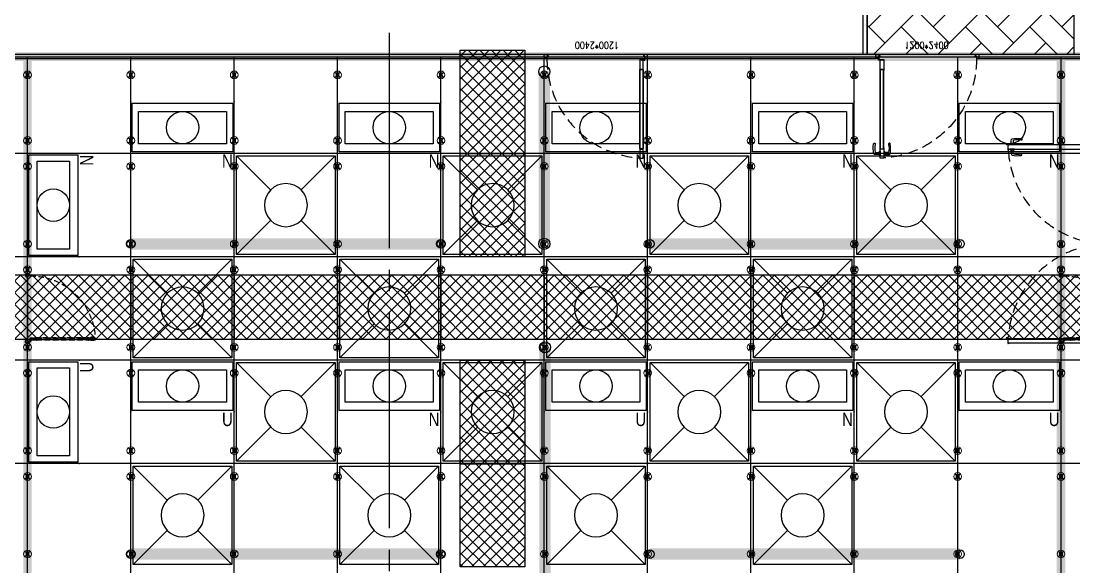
# Model space of a CAD drawing. Extents: x -17313 to 41501, y -1010 to 11880.
# Drawn here: x 6412 to 7635, y 8040 to 8674 of the extents above; entities that cross this region are included whole.
import ezdxf
from ezdxf.enums import TextEntityAlignment as Align

# ---------------------------------------------------------------- set-up
doc = ezdxf.new("R2010")
doc.units = 0
doc.header["$LTSCALE"] = 100
for name, pattern in [('188K-SM-03-F10-ARCH-PA-Y2257103$0$AP5A-SM-03-F20-ARCH-PA-Y2230801+Y2230803$0$ALL-PA-TXT-Y2221201$0$DASHED', [19.05, 12.7, -6.35]), ('188K-SM-03-F10-ARCH-PA-Y2257103$0$DASHED', [19.05, 12.7, -6.35]), ('188K-SM-07-F15-ARCH-CATW-Y2257103$0$DASHED', [19.05, 12.7, -6.35]), ('X-S-FAB-L10$0$COL-CEN-LIN', [3.25, 2.5, -0.25, 0.25, -0.25])]:
    doc.linetypes.add(name, pattern=pattern)
for name, color, linetype in [('0-xref', 8, 'Continuous'), ('188K-SM-03-F10-ARCH-CEIL-Y2257103$0$K-CEIL-4.2', 8, 'Continuous'), ('188K-SM-03-F10-ARCH-CEIL-Y2257103$0$K-CEIL-4.2-AREA', 8, 'Continuous'), ('188K-SM-03-F10-ARCH-CEIL-Y2257103$0$K-庫板天花-2.4', 8, 'Continuous'), ('188K-SM-03-F10-ARCH-PA-Y2257103$0$K-Door', 53, 'Continuous'), ('188K-SM-03-F10-ARCH-PA-Y2257103$0$K-P1S-2.5-單抗', 161, 'Continuous'), ('188K-SM-03-F10-ARCH-PA-Y2257103$0$K-P1S-4.2-單抗', 53, 'Continuous'), ('188K-SM-06-F10-ELEC-LIGHT-Y2257103$0$E-LIGHT(W)-N', 253, 'Continuous'), ('188K-SM-06-F10-ELEC-LIGHT-Y2257103$0$E-LIGHT(W)-U XLPE', 253, 'Continuous'), ('188K-SM-06-F10-HVAC-FFU-Y2257103$0$AC-FFU-ULPA', 254, 'Continuous'), ('188K-SM-07-F15-ARCH-CATW-Y2257103$0$K-Divider 上-2.7', 80, 'Continuous'), ('188K-SM-07-F15-ARCH-CATW-Y2257103$0$K-DOOR-天板上方', 150, '188K-SM-07-F15-ARCH-CATW-Y2257103$0$DASHED'), ('188K-SM-07-F15-ARCH-CATW-Y2257103$0$K-安全母索', 6, 'Continuous'), ('188K-SM-07-F15-ARCH-CATW-Y2257103$0$K-扶手', 160, 'Continuous'), ('188K-SM-07-F15-ARCH-CATW-Y2257103$0$K-貓道板-主走道', 171, 'Continuous'), ('X-S-FAB-L10$0$0-DIM-TXT', 8, 'Continuous'), ('X-S-FAB-L10$0$BLOCK', 8, 'Continuous'), ('X-S-FAB-L10$0$CCL', 8, 'X-S-FAB-L10$0$COL-CEN-LIN')]:
    doc.layers.add(name, color=color, linetype=linetype)
doc.layers.add('188K-SM-03-F10-ARCH-CEIL-Y2257103$0$K-吊點-標準', color=8, linetype='Continuous', lineweight=9)
doc.layers.add('188K-SM-06-F10-ELEC-LIGHT-Y2257103$0$Defpoints-CAS', color=253, linetype='Continuous', plot=False)
doc.styles.add('188K-SM-03-F10-ARCH-PA-Y2257103$0$14P7-XFDP10$0$AA-TXT', font='simplex.shx', dxfattribs={"width": 0.8, "bigfont": 'chineset.shx'})
doc.styles.add('188K-SM-03-F10-ARCH-PA-Y2257103$0$AP5A-SM-03-F20-ARCH-PA-Y2230801+Y2230803$0$ALL-PA-TXT-Y2221201$0$Standard', font='txt.shx', dxfattribs={"bigfont": 'chineset.shx'})
doc.styles.add('188K-SM-06-F10-ELEC-LIGHT-Y2257103$0$Standard', font='arial.ttf')
doc.styles.add('X-S-FAB-L10$0$CHINA', font='simplex.shx', dxfattribs={"width": 0.75, "bigfont": 'chineset.shx'})
doc.styles.add('X-S-FAB-L10$0$Standard', font='', dxfattribs={"width": 0.8})
doc.styles.add('X-S-FAB-L10$0$TG_NOTE_TEXT', font='simplex.shx', dxfattribs={"width": 0.75, "bigfont": 'chineset.shx'})
doc.styles.get('X-S-FAB-L10$0$Standard').set_extended_font_data('Microsoft JhengHei')
doc.linetypes.add('188K-SM-07-F15-ARCH-CATW-Y2257103$0$FENCELINE1', pattern='A,6.35,-2.54,[133,ltypeshp.shx,S=2.54,R=0,X=-2.54,Y=0],-2.54,25.4', length=36.83)

# ---------------------------------------------------------------- blocks, each defined once
blk = doc.blocks.new('X-S-FAB-L10$0$FAB2-L05')
at = {"layer": 'X-S-FAB-L10$0$CCL'}
blk.add_line((-19320, 11005), (-19320, 0), dxfattribs=at)
blk = doc.blocks.new('X-S-FAB-L10')
at = {"layer": 'X-S-FAB-L10$0$BLOCK'}
blk.add_blockref('X-S-FAB-L10$0$FAB2-L05', (26160, -720), dxfattribs=at)
at = {"style": 'X-S-FAB-L10$0$TG_NOTE_TEXT', "width": 0.5, "flags": 1}
for p in [(7463.3, 9020), (18268.3, 8649), (11197.8, 4800.2), (16485.8, 4800.2), (25420.3, 2635), (13360, 320, 0), (7463.3, -33.3)]:
    blk.add_attdef('WH', text='', height=20, dxfattribs=at).set_placement(p, align=Align.BOTTOM_LEFT)
at = {"width": 0.5}
for style, p in [('X-S-FAB-L10$0$TG_NOTE_TEXT', (7585, 9020)), ('X-S-FAB-L10$0$TG_NOTE_TEXT', (18390, 8649)), ('X-S-FAB-L10$0$TG_NOTE_TEXT', (11117.5, 4813.5)), ('X-S-FAB-L10$0$TG_NOTE_TEXT', (16607.5, 4813.5)), ('X-S-FAB-L10$0$TG_NOTE_TEXT', (25350, 2635)), ('X-S-FAB-L10$0$Standard', (13129.4, 325, 0)), ('X-S-FAB-L10$0$TG_NOTE_TEXT', (7585, -20))]:
    blk.add_attdef('DESC', text='', height=10, dxfattribs=dict(at, style=style)).set_placement(p, align=Align.BOTTOM_LEFT)
for tag, style, p in [('TYPE', 'X-S-FAB-L10$0$TG_NOTE_TEXT', (7619.3, 9020)), ('NO', 'X-S-FAB-L10$0$TG_NOTE_TEXT', (7650.1, 9020)), ('TYPE', 'X-S-FAB-L10$0$TG_NOTE_TEXT', (18424.2, 8649)), ('NO', 'X-S-FAB-L10$0$TG_NOTE_TEXT', (18455, 8649)), ('NO', 'X-S-FAB-L10$0$TG_NOTE_TEXT', (11088.6, 4813.5)), ('TYPE', 'X-S-FAB-L10$0$TG_NOTE_TEXT', (11151.8, 4813.5)), ('TYPE', 'X-S-FAB-L10$0$TG_NOTE_TEXT', (16641.8, 4813.5)), ('NO', 'X-S-FAB-L10$0$TG_NOTE_TEXT', (16672.6, 4813.5)), ('NO', 'X-S-FAB-L10$0$TG_NOTE_TEXT', (25313, 2635)), ('TYPE', 'X-S-FAB-L10$0$TG_NOTE_TEXT', (25350, 2635)), ('NO', 'X-S-FAB-L10$0$Standard', (13100, 320, 0)), ('TYPE', 'X-S-FAB-L10$0$Standard', (13129.4, 320, 0)), ('TYPE', 'X-S-FAB-L10$0$TG_NOTE_TEXT', (7619.3, -20)), ('NO', 'X-S-FAB-L10$0$TG_NOTE_TEXT', (7650.1, -20))]:
    blk.add_attdef(tag, text='', height=10, dxfattribs=dict(at, style=style)).set_placement(p, align=Align.BOTTOM_RIGHT)
at = {"style": 'X-S-FAB-L10$0$TG_NOTE_TEXT', "width": 0.5, "flags": 1}
for rotation, p in [(180, (43, 7480)), (180, (943, 7480)), (90, (24310, 3717.8)), (270, (17080, 1711.7))]:
    blk.add_attdef('WH', text='', height=20, rotation=rotation, dxfattribs=at).set_placement(p, align=Align.BOTTOM_LEFT)
at = {"width": 0.5}
for rotation, style, p in [(180, 'X-S-FAB-L10$0$Standard', (317.6, 7480)), (180, 'X-S-FAB-L10$0$Standard', (1217.6, 7480)), (90, 'X-S-FAB-L10$0$TG_NOTE_TEXT', (24310, 3647.5)), (270, 'X-S-FAB-L10$0$TG_NOTE_TEXT', (17080, 1605))]:
    blk.add_attdef('DESC', text='', height=10, rotation=rotation, dxfattribs=dict(at, style=style)).set_placement(p, align=Align.BOTTOM_LEFT)
for tag, rotation, style, p in [('TYPE', 180, 'X-S-FAB-L10$0$Standard', (317.6, 7480)), ('NO', 180, 'X-S-FAB-L10$0$Standard', (347, 7480)), ('TYPE', 180, 'X-S-FAB-L10$0$Standard', (1217.6, 7480)), ('NO', 180, 'X-S-FAB-L10$0$Standard', (1247, 7480)), ('TYPE', 90, 'X-S-FAB-L10$0$TG_NOTE_TEXT', (24310, 3647.5)), ('NO', 90, 'X-S-FAB-L10$0$TG_NOTE_TEXT', (24310, 3610.5)), ('TYPE', 270, 'X-S-FAB-L10$0$TG_NOTE_TEXT', (17080, 1605)), ('NO', 270, 'X-S-FAB-L10$0$TG_NOTE_TEXT', (17080, 1573))]:
    blk.add_attdef(tag, text='', height=10, rotation=rotation, dxfattribs=dict(at, style=style)).set_placement(p, align=Align.BOTTOM_RIGHT)
at = {"layer": 'X-S-FAB-L10$0$0-DIM-TXT', "style": 'X-S-FAB-L10$0$CHINA', "width": 0.75}
for p in [(667.4, 7855.1, -2689.4), (22627.4, 6728.8), (25644.7, 6728.8), (24778.8, 5569.1), (1118.3, 4980), (417.8, 4594.6), (23874.8, 4355), (22927.4, 4330.1), (23749.9, 3901.4), (417.8, 3765.2), (1118.3, 3730), (417.8, 3115.8), (536.9, 2227.8), (16909, 1782.7), (888.4, 880.5), (16977.4, 750), (18878.8, 750), (25641.2, 553.2), (21364, 526.9)]:
    blk.add_attdef('HIG', text='', height=80, dxfattribs=at).set_placement(p, align=Align.MIDDLE_LEFT)
blk = doc.blocks.new('188K-SM-03-F10-ARCH-CEIL-Y2257103$0$A$C2CA95053')
h = blk.add_hatch(color=256)
edge = h.paths.add_edge_path()
edge.add_arc((0, 0), 0.5, 0, 360)
for p, q in [((3.2, 3.2), (-3.2, -3.2)), ((3.2, -3.2), (-3.2, 3.2))]:
    blk.add_line(p, q)
blk.add_lwpolyline([(-1.6, 2.5), (-1.6, -2.5), (1.6, -2.5), (1.6, 2.5)], close=True)
for radius in [4.5, 0.5]:
    blk.add_circle((0, 0), radius)
blk = doc.blocks.new('188K-SM-03-F10-ARCH-CEIL-Y2257103$0$天花板吊點-附調整片 - 3_8_螺桿吊架 100 mm 高調整片-V1-1FL')
blk.add_blockref('188K-SM-03-F10-ARCH-CEIL-Y2257103$0$A$C2CA95053', (0, 0))
blk = doc.blocks.new('188K-SM-03-F10-ARCH-CEIL-Y2257103')
at = {"layer": '188K-SM-03-F10-ARCH-CEIL-Y2257103$0$K-庫板天花-2.4'}
h = blk.add_hatch(dxfattribs=at)
h.set_pattern_fill('AR-HBONE', color=256, scale=0.26)
h.paths.add_polyline_path([(7395, 9025), (7635, 9025), (7635, 8635), (7395, 8635)])
at = {"layer": '188K-SM-03-F10-ARCH-CEIL-Y2257103$0$K-CEIL-4.2'}
for p, q in [((6420, 312.7), (6420, 8632.2)), ((6540, 312.7), (6540, 8632.2)), ((6660, 312.7), (6660, 8632.2)), ((6780, 312.7), (6780, 8632.2)), ((6900, 312.7), (6900, 8632.2)), ((7020, 312.7), (7020, 8632.2)), ((7140, 312.7), (7140, 8632.2)), ((7260, 312.7), (7260, 8632.2)), ((7380, 312.7), (7380, 8632.2)), ((7500, 312.7), (7500, 8632.2)), ((7620, 312.7), (7620, 8632.2)), ((19317.2, 8520), (1767.7, 8520)), ((19317.2, 8400), (1767.7, 8400)), ((19317.2, 8280), (1847.7, 8280)), ((19314.7, 8160), (1847.7, 8160))]:
    blk.add_line(p, q, dxfattribs=at)
at = {"layer": '188K-SM-03-F10-ARCH-CEIL-Y2257103$0$K-CEIL-4.2-AREA', "elevation": 0}
blk.add_lwpolyline([(24297.2, 2067.7), (16747.2, 2067.7), (16747.2, 312.7), (14882.2, 312.7), (14882.2, 42.7), (14157.7, 42.7), (14157.7, 312.7), (1847.7, 312.7), (1847.7, 8305.8), (1767.7, 8305.8), (1767.7, 8632.2), (17592.2, 8632.2), (17592.2, 8626.2), (18934.7, 8626.2), (18934.7, 8592.2), (19317.2, 8592.2), (19317.2, 7537.7), (19282.2, 7537.7), (19282.2, 7462.2), (19317.2, 7462.2), (19317.2, 7317.2), (21180, 7317.2)], dxfattribs=at)
at = {"layer": '188K-SM-03-F10-ARCH-CEIL-Y2257103$0$K-庫板天花-2.4', "elevation": 0}
blk.add_lwpolyline([(7395, 9025), (7635, 9025), (7635, 8635), (7395, 8635), (7395, 9025)], dxfattribs=at)
at = {"layer": '188K-SM-03-F10-ARCH-CEIL-Y2257103$0$K-吊點-標準', "color": 170, "lineweight": 18, "rotation": 179.9999999999997}
for p in [(6420, 8611.2), (6540, 8611.2), (6660, 8611.2), (6780, 8611.2), (6900, 8611.2), (7020, 8611.2), (7140, 8611.2), (7260, 8611.2), (7380, 8611.2), (7500, 8611.2), (7620, 8611.2), (6420, 8535), (6540, 8535), (6660, 8535), (6780, 8535), (6900, 8535), (7020, 8535), (7140, 8535), (7260, 8535), (7380, 8535), (7500, 8535), (7620, 8535), (6420, 8505), (6540, 8505), (6660, 8505), (6780, 8505), (6900, 8505), (7020, 8505), (7140, 8505), (7260, 8505), (7380, 8505), (7500, 8505), (7620, 8505), (6420, 8415), (6540, 8415), (6660, 8415), (6780, 8415), (6900, 8415), (7020, 8415), (7140, 8415), (7260, 8415), (7380, 8415), (7500, 8415), (7620, 8415), (6420, 8385), (6540, 8385), (6660, 8385), (6780, 8385), (6900, 8385), (7020, 8385), (7140, 8385), (7260, 8385), (7380, 8385), (7500, 8385), (7620, 8385), (6420, 8295), (6540, 8295), (6660, 8295), (6780, 8295), (6900, 8295), (7020, 8295), (7140, 8295), (7260, 8295), (7380, 8295), (7500, 8295), (7620, 8295), (6420, 8265), (6540, 8265), (6660, 8265), (6780, 8265), (6900, 8265), (7020, 8265), (7140, 8265), (7260, 8265), (7380, 8265), (7500, 8265), (7620, 8265), (6420, 8175), (6540, 8175), (6660, 8175), (6780, 8175), (6900, 8175), (7020, 8175), (7140, 8175), (7260, 8175), (7380, 8175), (7500, 8175), (7620, 8175), (6420, 8145), (6540, 8145), (6660, 8145), (6780, 8145), (6900, 8145), (7020, 8145), (7140, 8145), (7260, 8145), (7380, 8145), (7500, 8145), (7620, 8145), (6420, 8055), (6540, 8055), (6660, 8055), (6780, 8055), (6900, 8055), (7020, 8055), (7140, 8055), (7260, 8055), (7380, 8055), (7500, 8055), (7620, 8055)]:
    blk.add_blockref('188K-SM-03-F10-ARCH-CEIL-Y2257103$0$天花板吊點-附調整片 - 3_8_螺桿吊架 100 mm 高調整片-V1-1FL', p, dxfattribs=at)
blk = doc.blocks.new('188K-SM-06-F10-HVAC-FFU-Y2257103$0$H-FU-U-12x12')
for p, q in [((423, 777), (28, 1172)), ((777, 777), (1172, 1172)), ((28, 28), (423, 423)), ((1172, 28), (777, 423))]:
    blk.add_line(p, q)
blk.add_lwpolyline([(1172, 28), (1172, 1172), (28, 1172), (28, 28)], close=True)
blk.add_circle((600, 600), 250)
blk = doc.blocks.new('188K-SM-06-F10-HVAC-FFU-Y2257103')
at = {"layer": '188K-SM-06-F10-HVAC-FFU-Y2257103$0$AC-FFU-ULPA', "xscale": -0.09999999999999432, "yscale": 0.09999999999999432, "zscale": 0.09999999999999432}
for p in [(6780, 8400), (7020, 8400), (7260, 8400), (7500, 8400), (6660, 8280), (6900, 8280), (7140, 8280), (7380, 8280), (6780, 8160), (7020, 8160), (7260, 8160), (7500, 8160), (6660, 8040), (6900, 8040), (7140, 8040), (7380, 8040)]:
    blk.add_blockref('188K-SM-06-F10-HVAC-FFU-Y2257103$0$H-FU-U-12x12', p, dxfattribs=at)
blk = doc.blocks.new('*U277')
for points in [[(-58.3, -28.3), (-58.3, 28.3), (58.3, 28.3), (58.3, -28.3)], [(-51, -18.8), (-51, 18.8), (51, 18.8), (51, -18.8)]]:
    blk.add_lwpolyline(points, close=True)
blk.add_circle((0, 0), 18.8)
at = {"layer": '188K-SM-06-F10-ELEC-LIGHT-Y2257103$0$Defpoints-CAS'}
for p in [(-60, 30), (60, 30), (-60, -30), (60, -30)]:
    blk.add_point(p, dxfattribs=at)
at = {"style": '188K-SM-06-F10-ELEC-LIGHT-Y2257103$0$Standard', "width": 0.8}
blk.add_text('N', height=15.5, dxfattribs=at).set_placement((58.3, -38.7), align=Align.MIDDLE_RIGHT)
blk = doc.blocks.new('*U278')
for points in [[(-58.3, -28.3), (-58.3, 28.3), (58.3, 28.3), (58.3, -28.3)], [(-51, -18.8), (-51, 18.8), (51, 18.8), (51, -18.8)]]:
    blk.add_lwpolyline(points, close=True)
blk.add_circle((0, 0), 18.8)
at = {"layer": '188K-SM-06-F10-ELEC-LIGHT-Y2257103$0$Defpoints-CAS'}
for p in [(-60, 30), (60, 30), (-60, -30), (60, -30)]:
    blk.add_point(p, dxfattribs=at)
at = {"style": '188K-SM-06-F10-ELEC-LIGHT-Y2257103$0$Standard', "width": 0.8}
blk.add_text('U', height=15.5, dxfattribs=at).set_placement((58.3, -38.7), align=Align.MIDDLE_RIGHT)
blk = doc.blocks.new('*U267')
for points in [[(-58.3, -28.3), (-58.3, 28.3), (58.3, 28.3), (58.3, -28.3)], [(-51, -18.8), (-51, 18.8), (51, 18.8), (51, -18.8)]]:
    blk.add_lwpolyline(points, close=True)
blk.add_circle((0, 0), 18.8)
at = {"layer": '188K-SM-06-F10-ELEC-LIGHT-Y2257103$0$Defpoints-CAS'}
for p in [(-60, 30), (60, 30), (-60, -30), (60, -30)]:
    blk.add_point(p, dxfattribs=at)
at = {"style": '188K-SM-06-F10-ELEC-LIGHT-Y2257103$0$Standard', "width": 0.8}
blk.add_text('N', height=15.5, dxfattribs=at).set_placement((58.3, -38.7), align=Align.MIDDLE_RIGHT)
blk = doc.blocks.new('*U266')
for points in [[(-58.3, -28.3), (-58.3, 28.3), (58.3, 28.3), (58.3, -28.3)], [(-51, -18.8), (-51, 18.8), (51, 18.8), (51, -18.8)]]:
    blk.add_lwpolyline(points, close=True)
blk.add_circle((0, 0), 18.8)
at = {"layer": '188K-SM-06-F10-ELEC-LIGHT-Y2257103$0$Defpoints-CAS'}
for p in [(-60, 30), (60, 30), (-60, -30), (60, -30)]:
    blk.add_point(p, dxfattribs=at)
at = {"style": '188K-SM-06-F10-ELEC-LIGHT-Y2257103$0$Standard', "width": 0.8}
blk.add_text('U', height=15.5, dxfattribs=at).set_placement((58.3, -38.7), align=Align.MIDDLE_RIGHT)
blk = doc.blocks.new('188K-SM-06-F10-ELEC-LIGHT-Y2257103')
at = {"layer": '188K-SM-06-F10-ELEC-LIGHT-Y2257103$0$E-LIGHT(W)-N'}
for p in [(6600, 8550), (6840, 8550), (7080, 8550), (7320, 8550), (7560, 8550), (6840, 8250), (7320, 8250)]:
    blk.add_blockref('*U267', p, dxfattribs=at)
at = {"layer": '188K-SM-06-F10-ELEC-LIGHT-Y2257103$0$E-LIGHT(W)-N', "rotation": 90}
blk.add_blockref('*U277', (6450, 8460), dxfattribs=at)
at = {"layer": '188K-SM-06-F10-ELEC-LIGHT-Y2257103$0$E-LIGHT(W)-U XLPE', "rotation": 90}
blk.add_blockref('*U278', (6450, 8220), dxfattribs=at)
at = {"layer": '188K-SM-06-F10-ELEC-LIGHT-Y2257103$0$E-LIGHT(W)-U XLPE'}
for p in [(6600, 8250), (7080, 8250), (7560, 8250)]:
    blk.add_blockref('*U266', p, dxfattribs=at)
blk = doc.blocks.new('188K-SM-03-F10-ARCH-PA-Y2257103$0$單開庫板門-1200x2400)圓型拉環鎖+輔助鎖)')
at = {"ltscale": 0.1}
for p, q in [((26008.6, -11403.6), (26004.5, -11403.6)), ((26004.5, -11403.6), (26004.5, -11414.1)), ((26008.6, -11414.1), (26008.6, -11403.6)), ((26004.5, -11414.1), (26004.5, -11415.3)), ((26004.5, -11414.1), (26008.6, -11414.1)), ((26004.5, -11415.4), (26004.6, -11415.5)), ((26008.6, -11414), (26004.6, -11414)), ((26004.6, -11414.3), (26004.6, -11414.2)), ((26004.6, -11415.3), (26004.6, -11414.5)), ((26004.7, -11414.1), (26006.5, -11414.1)), ((26005.1, -11414.4), (26004.7, -11414.4)), ((26004.7, -11414.5), (26005.1, -11414.5)), ((26004.7, -11414.5), (26004.7, -11506)), ((26004.7, -11506), (26004.7, -11414.5)), ((26004.7, -11414.5), (26004.7, -11414.5)), ((26004.7, -11415.4), (26004.7, -11415.3)), ((26005.2, -11414.4), (26005.2, -11414.4)), ((26006.5, -11414.1), (26006.6, -11414.1)), ((26006.6, -11414.1), (26006.6, -11414.1)), ((26006.6, -11414.1), (26008.4, -11414.1)), ((26008.4, -11414.4), (26008, -11414.4)), ((26008, -11414.4), (26008, -11414.4)), ((26008, -11414.5), (26008.4, -11414.5)), ((26008.4, -11506), (26008.4, -11414.5)), ((26008.4, -11414.5), (26008.4, -11414.5)), ((26008.4, -11414.5), (26008.4, -11506)), ((26008.4, -11415.3), (26008.4, -11415.4)), ((26008.5, -11414.2), (26008.5, -11414.3)), ((26008.5, -11414.5), (26008.5, -11415.3)), ((26008.5, -11415.5), (26008.6, -11415.4)), ((26008.6, -11415.3), (26008.6, -11414.1)), ((26008.6, -11506.4), (26004.5, -11506.4)), ((26004.5, -11506.4), (26004.5, -11518)), ((26004.7, -11506), (26004.7, -11506)), ((26008.4, -11506), (26008.4, -11506)), ((26008.6, -11518), (26008.6, -11506.4)), ((25999.5, -11519.7), (25999.5, -11523.2)), ((26002.5, -11519.1), (26000, -11519.1)), ((26000, -11523.7), (26002.4, -11523.7)), ((26002.4, -11523.7), (26004.1, -11522.6)), ((26002.9, -11518.5), (26002.6, -11518.5)), ((26002.6, -11518.5), (26002.6, -11521)), ((26002.6, -11521.9), (26002.6, -11519.3)), ((26002.6, -11521), (26002.9, -11521)), ((26003.4, -11521.9), (26002.6, -11521.9)), ((26002.9, -11521), (26002.9, -11518.5)), ((26003.3, -11522.2), (26003.3, -11522)), ((26003.3, -11522), (26003.4, -11522)), ((26004, -11522.2), (26003.3, -11522.2)), ((26008.3, -11517.5), (26003.6, -11517.5)), ((26003.6, -11517.5), (26003.6, -11517.7)), ((26003.6, -11517.7), (26008.3, -11517.7)), ((26004.1, -11521.9), (26003.9, -11521.9)), ((26003.9, -11522), (26004, -11522)), ((26004, -11522), (26004, -11522.2)), ((26004.2, -11522.4), (26004.2, -11521.9)), ((26004.5, -11518), (26008.6, -11518)), ((26008.3, -11517.7), (26008.3, -11517.5)), ((26114.8, -11521.9), (26115.1, -11521.9)), ((26114.8, -11522.4), (26114.8, -11521.9)), ((26114.9, -11522), (26114.9, -11522.2)), ((26115.1, -11522), (26114.9, -11522)), ((26114.9, -11522.2), (26115.7, -11522.2)), ((26116.6, -11523.7), (26114.9, -11522.6)), ((26115.5, -11521.9), (26116.3, -11521.9)), ((26115.7, -11522), (26115.5, -11522)), ((26115.7, -11522.2), (26115.7, -11522)), ((26116.3, -11521.9), (26116.3, -11519.3)), ((26116.5, -11519.1), (26119, -11519.1)), ((26119, -11523.7), (26116.6, -11523.7)), ((26119.5, -11519.7), (26119.5, -11523.2))]:
    blk.add_line(p, q, dxfattribs=at)
blk.add_lwpolyline([(26006.6, -11506.4), (26006.5, -11506.3), (26004.7, -11506.3, -0.414214), (26004.6, -11506.3), (26004.6, -11506.1, -0.414214), (26004.7, -11506.1), (26005.1, -11506.1, 0.414214), (26005.2, -11506.1), (26005.2, -11506, 0.414214), (26005.1, -11506), (26004.7, -11506, -0.414214), (26004.6, -11506), (26004.6, -11505.2, -0.414214), (26004.7, -11505.2), (26004.7, -11505.2, 0.414214), (26004.7, -11505.2), (26004.7, -11505, 0.72636), (26004.6, -11505), (26004.5, -11505.1, 0.158507), (26004.5, -11505.2), (26004.5, -11506.4, 0.414214), (26004.6, -11506.5), (26008.6, -11506.5, 0.414214), (26008.6, -11506.4), (26008.6, -11505.2, 0.158507), (26008.6, -11505.1), (26008.5, -11505, 0.72636), (26008.4, -11505), (26008.4, -11505.2, 0.414214), (26008.5, -11505.2, -0.414214), (26008.5, -11505.2), (26008.5, -11506, -0.414214), (26008.4, -11506), (26008, -11506, 0.414214), (26008, -11506), (26008, -11506.1, 0.414214), (26008, -11506.1), (26008.4, -11506.1, -0.414214), (26008.5, -11506.1), (26008.5, -11506.3, -0.414214), (26008.4, -11506.3), (26006.6, -11506.3)], format="xyb", close=True, dxfattribs=at)
for points in [[(25999.5, -11518.9), (25999.5, -11523.9)], [(26119.5, -11518.9), (26119.5, -11523.9)]]:
    blk.add_lwpolyline(points)
at = {"linetype": '188K-SM-03-F10-ARCH-PA-Y2257103$0$AP5A-SM-03-F20-ARCH-PA-Y2230801+Y2230803$0$ALL-PA-TXT-Y2221201$0$DASHED', "ltscale": 0.01}
blk.add_arc((26001.1, -11518.7), 115.3, 359.8531, 85.8135, dxfattribs=at)
at = {"ltscale": 0.1}
for centre, radius, start, end in [((26004.6, -11414.1), 0.0313, 90, 180), ((26004.6, -11415.3), 0.0313, 180, 216.0274), ((26004.7, -11414.2), 0.0313, 90, 180), ((26004.7, -11414.3), 0.0313, 180, 270), ((26004.7, -11414.5), 0.0313, 90, 180), ((26004.7, -11415.3), 0.0209, 180, 270), ((26004.7, -11415.4), 0.0313, 216.0274, 360), ((26004.7, -11415.3), 0.0209, 360, 90), ((26005.1, -11414.4), 0.0313, 270, 0), ((26005.1, -11414.4), 0.0313, 0, 90), ((26008, -11414.4), 0.0313, 90, 180), ((26008, -11414.4), 0.0313, 180, 270), ((26008.4, -11414.2), 0.0313, 360, 90), ((26008.4, -11414.3), 0.0313, 270, 0), ((26008.4, -11414.5), 0.0313, 0, 90), ((26008.5, -11415.3), 0.0209, 90, 180), ((26008.5, -11415.4), 0.0313, 180, 323.9726), ((26008.5, -11415.3), 0.0209, 270, 360), ((26008.6, -11414.1), 0.0313, 360, 90), ((26008.6, -11415.3), 0.0313, 323.9726, 360)]:
    blk.add_arc(centre, radius, start, end, dxfattribs=at)
for centre, major_axis, start_param, end_param in [((26000, -11519.7), (0.369, -0.369), 2.356194, 3.926991), ((26000, -11523.2), (-0.369, -0.369), 5.497787, 7.068583), ((26002.5, -11519.3), (0.111, -0.111), 7.068583, 8.63938), ((26003.4, -11521.9), (-0.0369, -0.0369), 0.785398, 3.926991), ((26003.9, -11521.9), (-0.0369, -0.0369), 3.926991, 7.068583), ((26004.1, -11521.9), (0.0369, -0.0369), 7.068583, 8.63938), ((26003.9, -11522.4), (0.221, -0.221), 6.162283, 7.068583), ((26114.8, -11521.9), (-0.0369, -0.0369), -2.356194, -0.785398), ((26115.1, -11522.4), (-0.221, -0.221), -0.785398, 0.120903), ((26115.1, -11521.9), (0.0369, -0.0369), -0.785398, 2.356194), ((26115.5, -11521.9), (0.0369, -0.0369), 2.356194, 5.497787), ((26116.5, -11519.3), (-0.111, -0.111), -2.356194, -0.785398), ((26119, -11519.7), (-0.369, -0.369), 2.356194, 3.926991), ((26119, -11523.2), (0.369, -0.369), -0.785398, 0.785398)]:
    blk.add_ellipse(centre, major_axis=major_axis, ratio=1, start_param=start_param, end_param=end_param, dxfattribs=at)
at = {"ltscale": 0.1, "extrusion": (0, 0, -1)}
blk.add_ellipse((26003.1, -11517.9), major_axis=(-0.516, 0.516), ratio=1, start_param=5.497787, end_param=11.780972, dxfattribs=at)
at = {"color": 8, "ltscale": 0.1, "style": '188K-SM-03-F10-ARCH-PA-Y2257103$0$AP5A-SM-03-F20-ARCH-PA-Y2230801+Y2230803$0$ALL-PA-TXT-Y2221201$0$Standard', "width": 0.85}
blk.add_text('1200*2400', height=8, dxfattribs=at).set_placement((26058.4, -11534.4), align=Align.MIDDLE_CENTER)
blk = doc.blocks.new('188K-SM-03-F10-ARCH-PA-Y2257103$0$雙開門-2400×2400')
for p, q in [((225.2, 117.7), (223.8, 117.6)), ((229.2, 117.7), (225.2, 117.7)), ((225.2, 115.5), (229.2, 115.5)), ((229.2, 119), (229.2, 114.1)), ((230, 119), (229.2, 119)), ((229.2, 114.1), (230, 114.1)), ((230, 114.1), (230, 119)), ((0, 2.5), (0, -2.5)), ((0, -1.9), (0, 1.9)), ((0.6, 2.5), (3, 2.5)), ((3, 2.5), (3, 0.2)), ((3, 0.2), (3, 0.2)), ((239.4, 2.5), (237, 2.5)), ((237, 2.5), (237, -0.2)), ((237, -0.2), (237, 0)), ((240, 2.5), (240, -2.5)), ((240, -1.9), (240, 1.9)), ((3, -2.5), (0.6, -2.5)), ((4.7, -1.9), (3, -2.5)), ((3.7, -0.6), (3.9, -0.6)), ((3.9, -0.6), (4, -0.6)), ((4.1, -0.7), (4, -0.7)), ((4, -0.7), (4, -1.5)), ((4, -1.5), (4.6, -1.5)), ((4.5, -0.2), (4.1, -0.2)), ((4.1, -0.7), (4.1, -0.7)), ((4.6, -0.7), (4.5, -0.7)), ((4.5, -0.7), (4.5, -0.7)), ((4.6, -0.6), (4.7, -0.6)), ((4.6, -1.5), (4.6, -0.7)), ((4.7, -0.6), (4.8, -0.6)), ((5, -0.8), (5, -1.5)), ((235, -0.8), (235, -1.5)), ((235.3, -0.6), (235.2, -0.6)), ((235.4, -0.6), (235.3, -0.6)), ((235.3, -1.9), (237, -2.5)), ((235.4, -1.5), (235.4, -0.7)), ((235.4, -0.7), (235.5, -0.7)), ((236, -1.5), (235.4, -1.5)), ((235.5, -0.2), (235.9, -0.2)), ((235.5, -0.7), (235.5, -0.7)), ((235.9, -0.7), (235.9, -0.7)), ((235.9, -0.7), (236, -0.7)), ((236.1, -0.6), (236, -0.6)), ((236, -0.7), (236, -1.5)), ((236.3, -0.6), (236.1, -0.6)), ((237, -2.5), (239.4, -2.5))]:
    blk.add_line(p, q)
for points in [[(10.9, 121.6), (10.9, 123.4), (10.9, 121.6), (4.3, 121.6), (4.3, 121.5), (4.7, 121.5), (4.7, 120.4, 0.414214), (4.8, 120.3), (5, 120.3), (5, 120.4), (4.9, 120.4), (4.9, 121.4), (5, 121.4), (5, 4.1), (4.9, 4.1), (4.9, 5.1), (5, 5.1), (5, 5.2), (4.8, 5.2, 0.414214), (4.7, 5.1), (4.7, 4, 0.414214), (4.8, 3.8), (10.2, 3.8, 0.414214), (10.3, 4), (10.3, 5.1, 0.414214), (10.2, 5.2), (10, 5.2), (10, 5.1), (10.1, 5.1), (10.1, 4.1), (10, 4.1), (10, 121.4), (10.1, 121.4), (10.1, 120.4), (10, 120.4), (10, 120.3), (10.2, 120.3, 0.414214), (10.3, 120.4), (10.3, 121.4), (11.1, 121.4, 0.414214), (11.1, 121.4), (11.1, 123.6, 0.414214), (11.1, 123.7), (10.3, 123.7), (10.3, 123.4), (10.9, 123.4)], [(235.9, 121.6), (235.9, 123.4), (235.9, 121.6), (229.3, 121.6), (229.3, 121.5), (229.7, 121.5), (229.7, 120.4, 0.414214), (229.8, 120.3), (230, 120.3), (230, 120.4), (229.9, 120.4), (229.9, 121.4), (230, 121.4), (230, 4.1), (229.9, 4.1), (229.9, 5.1), (230, 5.1), (230, 5.2), (229.8, 5.2, 0.414214), (229.7, 5.1), (229.7, 4, 0.414214), (229.8, 3.8), (235.2, 3.8, 0.414214), (235.3, 4), (235.3, 5.1, 0.414214), (235.2, 5.2), (235, 5.2), (235, 5.1), (235.1, 5.1), (235.1, 4.1), (235, 4.1), (235, 121.4), (235.1, 121.4), (235.1, 120.4), (235, 120.4), (235, 120.3), (235.2, 120.3, 0.414214), (235.3, 120.4), (235.3, 121.4), (236.1, 121.4, 0.414214), (236.1, 121.4), (236.1, 123.6, 0.414214), (236.1, 123.7), (235.3, 123.7), (235.3, 123.4), (235.9, 123.4)], [(235.8, 117.7), (239.8, 117.7), (241.2, 117.6, -0.327495), (242, 116.9, -0.089847), (242.2, 106.2, -1.144881), (240.3, 106.6, 0.137079), (240.3, 114.9, 0.349357), (239.8, 115.5), (235.8, 115.5)]]:
    blk.add_lwpolyline(points, format="xyb")
blk.add_lwpolyline([(235, 114.1), (235, 119), (235.8, 119), (235.8, 114.1)], close=True)
at = {"ltscale": 500}
for points in [[(3.3, 0.3), (3.3, 3.1), (3, 3.1), (3, 0.3)], [(8.5, 3.8), (4, 3.8), (4, 4.1), (8.5, 4.1)], [(231.5, 3.8), (236, 3.8), (236, 4.1), (231.5, 4.1)], [(236.7, -0.1), (236.7, 3.1), (237, 3.1), (237, -0.1)]]:
    blk.add_lwpolyline(points, close=True, dxfattribs=at)
at = {"linetype": '188K-SM-03-F10-ARCH-PA-Y2257103$0$DASHED', "ltscale": 0.01}
for centre, start, end in [((3.5, 5.1), 0, 85.9993), ((236.5, 5.1), 94.0007, 180)]:
    blk.add_arc(centre, 116.5, start, end, dxfattribs=at)
for centre, radius, start, end in [((0.6, 1.9), 0.598, 90, 180), ((3.9, 0.2), 0.855, 178.2453, 256.7344), ((236.3, 0), 0.659, 270, 360), ((239.4, 1.9), 0.598, 0, 90), ((0.6, -1.9), 0.598, 180, 270), ((4.3, -0.6), 0.427, 111.7868, 180), ((4, -0.7), 0.11, 360, 90), ((4.3, -0.6), 0.427, 0, 68.2132), ((4.6, -0.7), 0.11, 90, 180), ((4.5, -1.5), 0.5, 288.9704, 0), ((4.8, -0.8), 0.2, 0, 90), ((235.2, -0.8), 0.2, 90, 180), ((235.5, -1.5), 0.5, 180, 251.0296), ((235.7, -0.6), 0.427, 111.7868, 180), ((235.4, -0.7), 0.11, 360, 90), ((235.7, -0.6), 0.427, 0, 68.2132), ((236, -0.7), 0.11, 90, 180), ((239.4, -1.9), 0.598, 270, 360)]:
    blk.add_arc(centre, radius, start, end)
for centre, major_axis, start_param, end_param in [((252.5, 110.9), (-21.3, 21.3), 0.585307, 0.943734), ((223.9, 116.7), (0.624, 0.624), 0.866962, 2.13291), ((239.6, 110.8), (-10.9, 10.9), 0.51383, 1.058752), ((225.3, 114.9), (-0.417, 0.417), -0.669314, 0.675093), ((223.8, 106.3), (-0.707, 0.707), 0.872811, 4.284184)]:
    blk.add_ellipse(centre, major_axis=major_axis, ratio=1, start_param=start_param, end_param=end_param)
at = {"ltscale": 500, "extrusion": (0, 0, -1)}
blk.add_ellipse((3.5, 3.6), major_axis=(0.495, 0.495), ratio=1, start_param=3.926991, end_param=10.210176, dxfattribs=at)
at = {"ltscale": 500}
blk.add_ellipse((236.5, 3.6), major_axis=(-0.495, 0.495), ratio=1, start_param=3.926991, end_param=10.210176, dxfattribs=at)
at = {"color": 8, "style": '188K-SM-03-F10-ARCH-PA-Y2257103$0$14P7-XFDP10$0$AA-TXT', "width": 0.8}
blk.add_text('2400x2400', height=12, dxfattribs=at).set_placement((120, -13.5), align=Align.MIDDLE_CENTER)
blk = doc.blocks.new('188K-SM-03-F10-ARCH-PA-Y2257103$0$AP5A-SM-03-F20-ARCH-PA-Y2230801+Y2230803$0$把手GMT水平鎖')
blk.add_lwpolyline([(24, 8), (-24, 8), (-24, 0), (24, 0)], close=True)
blk.add_lwpolyline([(-11, 0), (-11, -40), (-10, -54, 0.327495), (-4, -62, 0.089847), (104, -64, 1.144881), (99, -45, -0.137079), (16, -45, -0.349357), (11, -40), (11, 0)], format="xyb")
blk = doc.blocks.new('188K-SM-03-F10-ARCH-PA-Y2257103$0$單開庫板門-1200x2400(水平把手)')
at = {"ltscale": 0.1}
for p, q in [((26008.6, -11403.6), (26004.5, -11403.6)), ((26004.5, -11403.6), (26004.5, -11414.1)), ((26008.6, -11414.1), (26008.6, -11403.6)), ((26004.5, -11414.1), (26004.5, -11415.3)), ((26004.5, -11414.1), (26008.6, -11414.1)), ((26004.5, -11415.4), (26004.6, -11415.5)), ((26008.6, -11414), (26004.6, -11414)), ((26004.6, -11414.3), (26004.6, -11414.2)), ((26004.6, -11415.3), (26004.6, -11414.5)), ((26004.7, -11414.1), (26006.5, -11414.1)), ((26005.1, -11414.4), (26004.7, -11414.4)), ((26004.7, -11414.5), (26005.1, -11414.5)), ((26004.7, -11414.5), (26004.7, -11506)), ((26004.7, -11506), (26004.7, -11414.5)), ((26004.7, -11414.5), (26004.7, -11414.5)), ((26004.7, -11415.4), (26004.7, -11415.3)), ((26005.2, -11414.4), (26005.2, -11414.4)), ((26006.5, -11414.1), (26006.6, -11414.1)), ((26006.6, -11414.1), (26006.6, -11414.1)), ((26006.6, -11414.1), (26008.4, -11414.1)), ((26008.4, -11414.4), (26008, -11414.4)), ((26008, -11414.4), (26008, -11414.4)), ((26008, -11414.5), (26008.4, -11414.5)), ((26008.4, -11506), (26008.4, -11414.5)), ((26008.4, -11414.5), (26008.4, -11414.5)), ((26008.4, -11414.5), (26008.4, -11506)), ((26008.4, -11415.3), (26008.4, -11415.4)), ((26008.5, -11414.2), (26008.5, -11414.3)), ((26008.5, -11414.5), (26008.5, -11415.3)), ((26008.5, -11415.5), (26008.6, -11415.4)), ((26008.6, -11415.3), (26008.6, -11414.1)), ((26008.6, -11506.4), (26004.5, -11506.4)), ((26004.5, -11506.4), (26004.5, -11518)), ((26004.7, -11506), (26004.7, -11506)), ((26008.4, -11506), (26008.4, -11506)), ((26008.6, -11518), (26008.6, -11506.4)), ((25999.5, -11519.7), (25999.5, -11523.2)), ((26002.5, -11519.1), (26000, -11519.1)), ((26000, -11523.7), (26002.4, -11523.7)), ((26002.4, -11523.7), (26004.1, -11522.6)), ((26002.9, -11518.5), (26002.6, -11518.5)), ((26002.6, -11518.5), (26002.6, -11521)), ((26002.6, -11521.9), (26002.6, -11519.3)), ((26002.6, -11521), (26002.9, -11521)), ((26003.4, -11521.9), (26002.6, -11521.9)), ((26002.9, -11521), (26002.9, -11518.5)), ((26003.3, -11522.2), (26003.3, -11522)), ((26003.3, -11522), (26003.4, -11522)), ((26004, -11522.2), (26003.3, -11522.2)), ((26008.3, -11517.5), (26003.6, -11517.5)), ((26003.6, -11517.5), (26003.6, -11517.7)), ((26003.6, -11517.7), (26008.3, -11517.7)), ((26004.1, -11521.9), (26003.9, -11521.9)), ((26003.9, -11522), (26004, -11522)), ((26004, -11522), (26004, -11522.2)), ((26004.2, -11522.4), (26004.2, -11521.9)), ((26004.5, -11518), (26008.6, -11518)), ((26008.3, -11517.7), (26008.3, -11517.5)), ((26114.8, -11521.9), (26115.1, -11521.9)), ((26114.8, -11522.4), (26114.8, -11521.9)), ((26114.9, -11522), (26114.9, -11522.2)), ((26115.1, -11522), (26114.9, -11522)), ((26114.9, -11522.2), (26115.7, -11522.2)), ((26116.6, -11523.7), (26114.9, -11522.6)), ((26115.5, -11521.9), (26116.3, -11521.9)), ((26115.7, -11522), (26115.5, -11522)), ((26115.7, -11522.2), (26115.7, -11522)), ((26116.3, -11521.9), (26116.3, -11519.3)), ((26116.5, -11519.1), (26119, -11519.1)), ((26119, -11523.7), (26116.6, -11523.7)), ((26119.5, -11519.7), (26119.5, -11523.2))]:
    blk.add_line(p, q, dxfattribs=at)
blk.add_lwpolyline([(26006.6, -11506.4), (26006.5, -11506.3), (26004.7, -11506.3, -0.414214), (26004.6, -11506.3), (26004.6, -11506.1, -0.414214), (26004.7, -11506.1), (26005.1, -11506.1, 0.414214), (26005.2, -11506.1), (26005.2, -11506, 0.414214), (26005.1, -11506), (26004.7, -11506, -0.414214), (26004.6, -11506), (26004.6, -11505.2, -0.414214), (26004.7, -11505.2), (26004.7, -11505.2, 0.414214), (26004.7, -11505.2), (26004.7, -11505, 0.72636), (26004.6, -11505), (26004.5, -11505.1, 0.158507), (26004.5, -11505.2), (26004.5, -11506.4, 0.414214), (26004.6, -11506.5), (26008.6, -11506.5, 0.414214), (26008.6, -11506.4), (26008.6, -11505.2, 0.158507), (26008.6, -11505.1), (26008.5, -11505, 0.72636), (26008.4, -11505), (26008.4, -11505.2, 0.414214), (26008.5, -11505.2, -0.414214), (26008.5, -11505.2), (26008.5, -11506, -0.414214), (26008.4, -11506), (26008, -11506, 0.414214), (26008, -11506), (26008, -11506.1, 0.414214), (26008, -11506.1), (26008.4, -11506.1, -0.414214), (26008.5, -11506.1), (26008.5, -11506.3, -0.414214), (26008.4, -11506.3), (26006.6, -11506.3)], format="xyb", close=True, dxfattribs=at)
for points in [[(25999.5, -11518.9), (25999.5, -11523.9)], [(26119.5, -11518.9), (26119.5, -11523.9)]]:
    blk.add_lwpolyline(points)
at = {"linetype": '188K-SM-03-F10-ARCH-PA-Y2257103$0$AP5A-SM-03-F20-ARCH-PA-Y2230801+Y2230803$0$ALL-PA-TXT-Y2221201$0$DASHED', "ltscale": 0.01}
blk.add_arc((26001.1, -11518.7), 115.3, 359.8531, 85.8135, dxfattribs=at)
at = {"ltscale": 0.1}
for centre, radius, start, end in [((26004.6, -11414.1), 0.0313, 90, 180), ((26004.6, -11415.3), 0.0313, 180, 216.0274), ((26004.7, -11414.2), 0.0313, 90, 180), ((26004.7, -11414.3), 0.0313, 180, 270), ((26004.7, -11414.5), 0.0313, 90, 180), ((26004.7, -11415.3), 0.0209, 180, 270), ((26004.7, -11415.4), 0.0313, 216.0274, 360), ((26004.7, -11415.3), 0.0209, 360, 90), ((26005.1, -11414.4), 0.0313, 270, 0), ((26005.1, -11414.4), 0.0313, 0, 90), ((26008, -11414.4), 0.0313, 90, 180), ((26008, -11414.4), 0.0313, 180, 270), ((26008.4, -11414.2), 0.0313, 360, 90), ((26008.4, -11414.3), 0.0313, 270, 0), ((26008.4, -11414.5), 0.0313, 0, 90), ((26008.5, -11415.3), 0.0209, 90, 180), ((26008.5, -11415.4), 0.0313, 180, 323.9726), ((26008.5, -11415.3), 0.0209, 270, 360), ((26008.6, -11414.1), 0.0313, 360, 90), ((26008.6, -11415.3), 0.0313, 323.9726, 360)]:
    blk.add_arc(centre, radius, start, end, dxfattribs=at)
for centre, major_axis, start_param, end_param in [((26000, -11519.7), (0.369, -0.369), 2.356194, 3.926991), ((26000, -11523.2), (-0.369, -0.369), 5.497787, 7.068583), ((26002.5, -11519.3), (0.111, -0.111), 7.068583, 8.63938), ((26003.4, -11521.9), (-0.0369, -0.0369), 0.785398, 3.926991), ((26003.9, -11521.9), (-0.0369, -0.0369), 3.926991, 7.068583), ((26004.1, -11521.9), (0.0369, -0.0369), 7.068583, 8.63938), ((26003.9, -11522.4), (0.221, -0.221), 6.162283, 7.068583), ((26114.8, -11521.9), (-0.0369, -0.0369), -2.356194, -0.785398), ((26115.1, -11522.4), (-0.221, -0.221), -0.785398, 0.120903), ((26115.1, -11521.9), (0.0369, -0.0369), -0.785398, 2.356194), ((26115.5, -11521.9), (0.0369, -0.0369), 2.356194, 5.497787), ((26116.5, -11519.3), (-0.111, -0.111), -2.356194, -0.785398), ((26119, -11519.7), (-0.369, -0.369), 2.356194, 3.926991), ((26119, -11523.2), (0.369, -0.369), -0.785398, 0.785398)]:
    blk.add_ellipse(centre, major_axis=major_axis, ratio=1, start_param=start_param, end_param=end_param, dxfattribs=at)
at = {"ltscale": 0.1, "extrusion": (0, 0, -1)}
blk.add_ellipse((26003.1, -11517.9), major_axis=(-0.516, 0.516), ratio=1, start_param=5.497787, end_param=11.780972, dxfattribs=at)
at = {"ltscale": 5}
for p, xscale, yscale, zscale, rotation in [((26003.6, -11408.9), 0.1058823529319317, 0.1058823529319317, 0.1058823529319317, 270), ((26009.5, -11408.9), -0.1058823529319317, 0.1058823529396357, 0.1058823529411765, 90)]:
    blk.add_blockref('188K-SM-03-F10-ARCH-PA-Y2257103$0$AP5A-SM-03-F20-ARCH-PA-Y2230801+Y2230803$0$把手GMT水平鎖', p, dxfattribs=dict(at, xscale=xscale, yscale=yscale, zscale=zscale, rotation=rotation))
at = {"color": 8, "ltscale": 0.1, "style": '188K-SM-03-F10-ARCH-PA-Y2257103$0$AP5A-SM-03-F20-ARCH-PA-Y2230801+Y2230803$0$ALL-PA-TXT-Y2221201$0$Standard', "width": 0.85}
blk.add_text('1200*2400', height=8, dxfattribs=at).set_placement((26058.4, -11534.4), align=Align.MIDDLE_CENTER)
blk = doc.blocks.new('188K-SM-03-F10-ARCH-PA-Y2257103')
at = {"layer": '188K-SM-03-F10-ARCH-PA-Y2257103$0$K-P1S-2.5-單抗'}
for p, q in [((7390, 9007.5, 0), (7390, 8635, 0)), ((7395, 9007.5, 0), (7395, 8635, 0)), ((7635, 9007.5, 0), (7635, 8635, 0))]:
    blk.add_line(p, q, dxfattribs=at)
at = {"layer": '188K-SM-03-F10-ARCH-PA-Y2257103$0$K-P1S-4.2-單抗'}
for p, q in [((7405, 8635, 0), (1780, 8635, 0)), ((15195, 8635, 0), (7525, 8635, 0)), ((7405, 8630, 0), (1780, 8630, 0)), ((15195, 8630, 0), (7525, 8630, 0))]:
    blk.add_line(p, q, dxfattribs=at)
at = {"layer": '188K-SM-03-F10-ARCH-PA-Y2257103$0$K-Door'}
for name, p, rotation in [('188K-SM-03-F10-ARCH-PA-Y2257103$0$單開庫板門-1200x2400)圓型拉環鎖+輔助鎖)', (33139.5, -2888.9), 180), ('188K-SM-03-F10-ARCH-PA-Y2257103$0$雙開門-2400×2400', (7680, 8295), 89.99999999999999)]:
    blk.add_blockref(name, p, dxfattribs=dict(at, rotation=rotation))
at = {"layer": '188K-SM-03-F10-ARCH-PA-Y2257103$0$K-Door', "xscale": -1, "rotation": 180}
blk.add_blockref('188K-SM-03-F10-ARCH-PA-Y2257103$0$單開庫板門-1200x2400(水平把手)', (-18594.5, -2888.9, 0), dxfattribs=at)
blk = doc.blocks.new('188K-SM-07-F15-ARCH-CATW-Y2257103$0$貓道板-749x1196.5(主走道)')
h = blk.add_hatch()
h.set_pattern_fill('ANSI37', color=256, scale=30)
h.set_pattern_definition([(45, (0.75, 3e-16), (-67.352, 67.352), []), (135, (0.75, 3e-16), (-67.352, -67.352), [])])
h.paths.add_polyline_path([(-1199, 0), (-1199, 750), (-1, 750), (-1, 0)])
blk.add_lwpolyline([(-1199, 0), (-1199, 750), (-1, 750), (-1, 0)], close=True)
blk = doc.blocks.new('188K-SM-07-F15-ARCH-CATW-Y2257103$0$XFAP10$0$GAD2205')
blk.add_lwpolyline([(0, 1), (0, 1), (-18, 1, -0.414214), (-18, 2), (-18, 3, -0.414214), (-18, 3), (-14, 3, 0.414214), (-13, 4), (-13, 4, 0.414214), (-14, 4), (-18, 4, -0.414214), (-18, 5), (-18, 12, -0.414214), (-18, 12), (-18, 12, 0.414214), (-18, 12), (-18, 14, 0.72636), (-19, 14), (-19, 13, 0.158507), (-19, 13), (-19, 0, 0.414214), (-19, 0), (19, 0, 0.414214), (19, 0), (19, 13, 0.158507), (19, 13), (19, 14, 0.72636), (18, 14), (18, 12, 0.414214), (18, 12, -0.414214), (18, 12), (18, 5, -0.414214), (18, 4), (14, 4, 0.414214), (13, 4), (13, 4, 0.414214), (14, 3), (18, 3, -0.414214), (18, 3), (18, 2, -0.414214), (18, 1), (0, 1)], format="xyb", close=True)
blk = doc.blocks.new('188K-SM-07-F15-ARCH-CATW-Y2257103$0$單鋼板門-80x150')
at = {"linetype": '188K-SM-07-F15-ARCH-CATW-Y2257103$0$DASHED', "ltscale": 0.005}
for p, q in [((-80, -1.9), (-80, 2)), ((-79.7, 2.4), (-78, 2.4)), ((-78, 2.4), (-76.9, 1.7)), ((-77.9, 1.1), (-77.9, -2.1)), ((-77.4, 1.1), (-77.9, 1.1)), ((-77.5, 1.3), (-77.5, 1.2)), ((-77, 1.3), (-77.5, 1.3)), ((-77.5, 1.2), (-77.4, 1.2)), ((-77.1, 1.2), (-77, 1.2)), ((-76.9, 1.1), (-77.1, 1.1)), ((-77, 1.2), (-77, 1.3)), ((-76.9, 1.5), (-76.9, 1.2)), ((-2, 2.4), (-3.1, 1.7)), ((-3.1, 1.5), (-3.1, 1.2)), ((-3.1, 1.1), (-2.9, 1.1)), ((-3, 1.2), (-3, 1.3)), ((-3, 1.3), (-2.5, 1.3)), ((-2.9, 1.2), (-3, 1.2)), ((-2.5, 1.2), (-2.6, 1.2)), ((-2.6, 1.1), (-2.1, 1.1)), ((-2.5, 1.3), (-2.5, 1.2)), ((-2.1, 1.1), (-2.1, -2.1)), ((-0.3, 2.4), (-2, 2.4)), ((0, -1.9), (0, 2)), ((-78, -2.2), (-79.7, -2.2)), ((-6, -10.3), (-5.9, -10.3)), ((-6, -71.3), (-6, -10.3)), ((-5.9, -10.3), (-5.9, -71.3)), ((-3.5, -71.3), (-3.5, -10.3)), ((-3.5, -10.3), (-3.5, -10.3)), ((-3.5, -10.3), (-3.5, -71.3)), ((-2, -2.2), (-0.3, -2.2)), ((-6.7, -73.3), (-6.1, -73.3)), ((-6.7, -76.8), (-6.7, -73.3)), ((-6.1, -73.3), (-6.1, -76.8)), ((-5.9, -71.3), (-6, -71.3)), ((-3.5, -71.3), (-3.5, -71.3)), ((-6.1, -76.8), (-6.7, -76.8))]:
    blk.add_line(p, q, dxfattribs=at)
for points in [[(-2.3, 0.5), (-2.3, -2.8), (-2.1, -2.8), (-2.1, 0.5)], [(-6.1, -3.1), (-6.1, -10), (-3.3, -10), (-3.3, -3.1)], [(-5.9, -3.5), (-2.8, -3.5), (-2.8, -3.3), (-5.9, -3.3)], [(-6.1, -71.5), (-6.1, -78.6), (-3.3, -78.6), (-3.3, -71.5)], [(-3.3, -73.3), (-3.3, -76.8), (-2.8, -76.8), (-2.8, -73.3)]]:
    blk.add_lwpolyline(points, close=True, dxfattribs=at)
blk.add_lwpolyline([(-3.4, -71.6), (-3.4, -70.7, 0.158507), (-3.4, -70.7), (-3.4, -70.6, 0.72636), (-3.5, -70.7), (-3.5, -70.8, 0.414214), (-3.5, -70.8, -0.414214), (-3.4, -70.8), (-3.4, -71.3, -0.414214), (-3.5, -71.3), (-3.8, -71.3, 0.414214), (-3.8, -71.3), (-3.8, -71.4, 0.414214), (-3.8, -71.4), (-3.5, -71.4, -0.414214), (-3.4, -71.4), (-3.4, -71.5, -0.414214), (-3.5, -71.5), (-4.7, -71.5), (-4.7, -71.5), (-4.7, -71.5), (-6, -71.5, -0.414214), (-6, -71.5), (-6, -71.4, -0.414214), (-6, -71.4), (-5.7, -71.4, 0.414214), (-5.7, -71.4), (-5.7, -71.3, 0.414214), (-5.7, -71.3), (-6, -71.3, -0.414214), (-6, -71.3), (-6, -70.8, -0.414214), (-6, -70.8), (-6, -70.8, 0.414214), (-6, -70.8), (-6, -70.7, 0.72636), (-6, -70.6), (-6.1, -70.7, 0.158507), (-6.1, -70.7), (-6.1, -71.6, 0.414214), (-6, -71.6), (-3.4, -71.6, 0.414214)], format="xyb", close=True, dxfattribs=at)
blk.add_arc((-2.5, -3.1), 75.4, 180.0081, 266.8107, dxfattribs=at)
for centre, major_axis, start_param, end_param in [((-79.7, 2), (-0.246, 0.246), -0.785398, 0.785398), ((-77.4, 1.2), (-0.0246, 0.0246), 2.356194, 5.497787), ((-77.1, 1.2), (-0.0246, 0.0246), -0.785398, 2.356194), ((-77.1, 1.5), (0.148, 0.148), -0.785398, 0.120903), ((-76.9, 1.2), (0.0246, 0.0246), -2.356194, -0.785398), ((-2.9, 1.5), (-0.148, 0.148), 6.162283, 7.068583), ((-3.1, 1.2), (-0.0246, 0.0246), 7.068583, 8.63938), ((-2.9, 1.2), (0.0246, 0.0246), 3.926991, 7.068583), ((-2.6, 1.2), (0.0246, 0.0246), 0.785398, 3.926991), ((-0.3, 2), (0.246, 0.246), 5.497787, 7.068583), ((-79.7, -1.9), (0.246, 0.246), 2.356194, 3.926991), ((-78, -2.1), (0.0738, 0.0738), -2.356194, -0.785398), ((-2, -2.1), (-0.0738, 0.0738), 7.068583, 8.63938), ((-0.3, -1.9), (-0.246, 0.246), 2.356194, 3.926991)]:
    blk.add_ellipse(centre, major_axis=major_axis, ratio=1, start_param=start_param, end_param=end_param, dxfattribs=at)
at = {"linetype": '188K-SM-07-F15-ARCH-CATW-Y2257103$0$DASHED', "ltscale": 0.005, "extrusion": (0, 0, -1)}
blk.add_ellipse((-2.4, -3.2), major_axis=(0.344, -0.344), ratio=1, start_param=5.497787, end_param=11.780972, dxfattribs=at)
at = {"linetype": '188K-SM-07-F15-ARCH-CATW-Y2257103$0$DASHED', "ltscale": 0.005, "xscale": 0.06956521739535357, "yscale": 0.06956521739535357, "zscale": 0.06956521739535357, "rotation": 180}
blk.add_blockref('188K-SM-07-F15-ARCH-CATW-Y2257103$0$XFAP10$0$GAD2205', (-4.7, -10), dxfattribs=at)
blk = doc.blocks.new('188K-SM-07-F15-ARCH-CATW-Y2257103$0$母索-3.6')
at = {"const_width": 13}
blk.add_lwpolyline([(0, 0), (0, 360)], dxfattribs=at)
for centre in [(0, 360, 0), (0, 0)]:
    blk.add_circle(centre, 5)
blk = doc.blocks.new('188K-SM-07-F15-ARCH-CATW-Y2257103$0$母索-2.7')
at = {"const_width": 13}
blk.add_lwpolyline([(0, 0), (270, 0)], dxfattribs=at)
for centre in [(0, 0), (270, 0)]:
    blk.add_circle(centre, 6.5)
blk = doc.blocks.new('188K-SM-07-F15-ARCH-CATW-Y2257103$0$母索-2.0')
at = {"const_width": 13}
blk.add_lwpolyline([(0, 0), (200, 0)], dxfattribs=at)
for centre in [(0, 0), (200, 0)]:
    blk.add_circle(centre, 6.5)
blk = doc.blocks.new('188K-SM-07-F15-ARCH-CATW-Y2257103')
at = {"layer": '188K-SM-07-F15-ARCH-CATW-Y2257103$0$K-Divider 上-2.7', "const_width": 10}
blk.add_lwpolyline([(4980, 8632.2), (4980, 2108.7), (6420, 2108.7), (6420, 8632.2)], dxfattribs=at)
at = {"layer": '188K-SM-07-F15-ARCH-CATW-Y2257103$0$K-Divider 上-2.7', "const_width": 10, "elevation": 0}
for points in [[(6382.6, 8632.2), (6420, 8632.2)], [(7620, 312.7), (7620, 8632.2)], [(7620, 8632.2), (7680, 8632.2)]]:
    blk.add_lwpolyline(points, dxfattribs=at)
at = {"layer": '188K-SM-07-F15-ARCH-CATW-Y2257103$0$K-扶手', "linetype": '188K-SM-07-F15-ARCH-CATW-Y2257103$0$FENCELINE1', "ltscale": 0.03, "const_width": 10, "elevation": 0}
blk.add_lwpolyline([(6420, 8632.2), (7620, 8632.2)], dxfattribs=at)
at = {"layer": '188K-SM-07-F15-ARCH-CATW-Y2257103$0$K-DOOR-天板上方', "xscale": -1, "rotation": 90}
for p in [(6420.1, 8300), (7620.1, 8300)]:
    blk.add_blockref('188K-SM-07-F15-ARCH-CATW-Y2257103$0$單鋼板門-80x150', p, dxfattribs=at)
at = {"layer": '188K-SM-07-F15-ARCH-CATW-Y2257103$0$K-安全母索', "rotation": 270}
for name, p in [('188K-SM-07-F15-ARCH-CATW-Y2257103$0$母索-2.0', (7020, 8615.1)), ('188K-SM-07-F15-ARCH-CATW-Y2257103$0$母索-3.6', (6540, 8415)), ('188K-SM-07-F15-ARCH-CATW-Y2257103$0$母索-3.6', (7142.7, 8415)), ('188K-SM-07-F15-ARCH-CATW-Y2257103$0$母索-2.7', (7020.8, 8295)), ('188K-SM-07-F15-ARCH-CATW-Y2257103$0$母索-3.6', (6540, 8055)), ('188K-SM-07-F15-ARCH-CATW-Y2257103$0$母索-3.6', (7142.7, 8055))]:
    blk.add_blockref(name, p, dxfattribs=at)
at = {"layer": '188K-SM-07-F15-ARCH-CATW-Y2257103$0$K-貓道板-主走道', "xscale": 0.1, "yscale": 0.1, "zscale": 0.1}
for p, rotation in [((6922.5, 8520), 269.9999999999999), ((6922.5, 8400), 269.9999999999999), ((6300, 8379), 180), ((6420, 8379), 180), ((6540, 8379), 180), ((6660, 8379), 180), ((6780, 8379), 180), ((6900, 8379), 180), ((7020, 8379), 180), ((7140, 8379), 180), ((7260, 8379), 180), ((7380, 8379), 180), ((7500, 8379), 180), ((7620, 8379), 180), ((6922.5, 8160), 269.9999999999999), ((6922.5, 8040), 269.9999999999999)]:
    blk.add_blockref('188K-SM-07-F15-ARCH-CATW-Y2257103$0$貓道板-749x1196.5(主走道)', p, dxfattribs=dict(at, rotation=rotation))

msp = doc.modelspace()

# ---------------------------------------------------------------- block references
at = {"layer": '0-xref'}
for name in ['X-S-FAB-L10', '188K-SM-06-F10-ELEC-LIGHT-Y2257103', '188K-SM-03-F10-ARCH-PA-Y2257103', '188K-SM-03-F10-ARCH-CEIL-Y2257103', '188K-SM-07-F15-ARCH-CATW-Y2257103', '188K-SM-06-F10-HVAC-FFU-Y2257103']:
    msp.add_blockref(name, (0, 0), dxfattribs=at)

doc.saveas('drawing.dxf')
